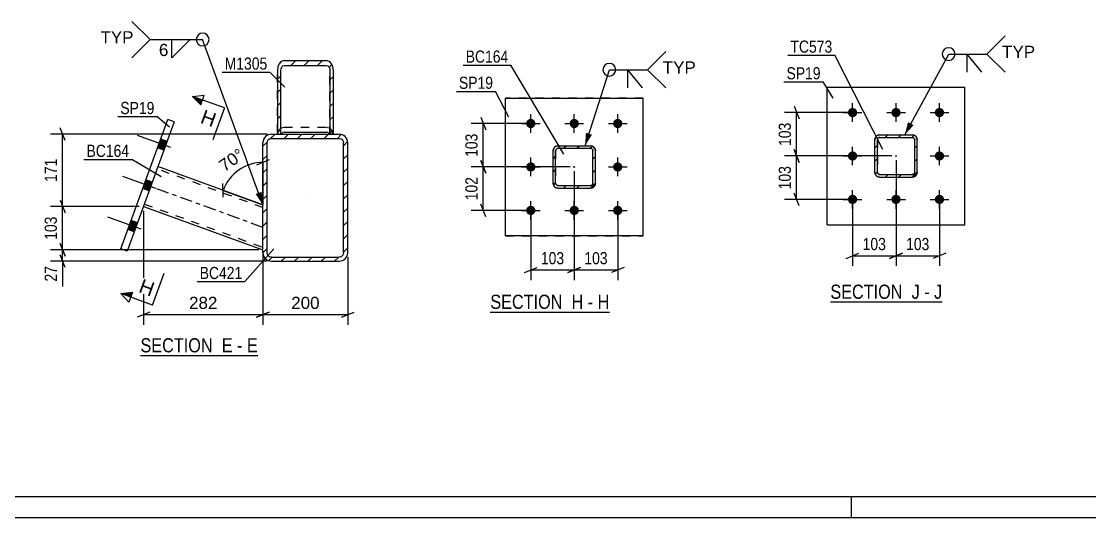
# Model space of a CAD drawing. Header units: millimetres. Extents: x -91 to 750, y -434 to 160.
# Drawn here: x 134.2 to 386.2, y -434.1 to -317 of the extents above; entities that cross this region are included whole.
import ezdxf

# ---------------------------------------------------------------- set-up
doc = ezdxf.new("R2010")
doc.units = ezdxf.units.MM
doc.linetypes.add('DXK_LINE_DOT2', pattern=[3.9198, 1.9599, -1.9599])
doc.linetypes.add('DXK_LINE_DOT3', pattern=[5.9187, 2.979, -0.9799, 0.9799, -0.9799])
doc.styles.add('Arial', font='ARIAL.TTF', dxfattribs={"height": 0.2})
doc.styles.add('Arial Narrow', font='ARIALN.TTF', dxfattribs={"height": 0.2})

# ---------------------------------------------------------------- blocks, each defined once
blk = doc.blocks.new('Unknown-761555327-1163')
at = {"color": 5, "linetype": 'Continuous'}
for p, q in [((-85.96, -429.12), (745.04, -429.12)), ((330.04, -434.12), (330.04, -429.12)), ((-90.96, -434.12), (750.04, -434.12))]:
    blk.add_line(p, q, dxfattribs=at)
blk = doc.blocks.new('Unknown-761555327-12 - 5240')
at = {"color": 6, "linetype": 'Continuous'}
blk.add_line((325.04, -383.22), (351.41, -383.22), dxfattribs=at)
at = {"color": 0, "linetype": 'Continuous'}
blk.add_wipeout([(343.15, -382.47), (343.15, -378.97), (325.04, -378.97), (325.04, -382.47)], dxfattribs=at)
at = {"color": 7, "linetype": 'Continuous', "style": 'Arial Narrow'}
blk.add_text('SECTION ', height=3.34, dxfattribs=at).set_placement((325.04, -382.47))
at = {"color": 0, "linetype": 'Continuous'}
blk.add_wipeout([(346.12, -382.47), (346.12, -378.97), (344.2, -378.97), (344.2, -382.47)], dxfattribs=at)
at = {"color": 7, "linetype": 'Continuous', "style": 'Arial Narrow'}
blk.add_text('J', height=3.34, dxfattribs=at).set_placement((344.2, -382.47))
at = {"color": 0, "linetype": 'Continuous'}
blk.add_wipeout([(348.45, -382.47), (348.45, -378.97), (347.17, -378.97), (347.17, -382.47)], dxfattribs=at)
blk.add_wipeout([(351.41, -382.47), (351.41, -378.97), (349.5, -378.97), (349.5, -382.47)], dxfattribs=at)
at = {"color": 7, "linetype": 'Continuous', "style": 'Arial Narrow'}
for s, p in [('J', (349.5, -382.47)), ('-', (347.17, -382.47))]:
    blk.add_text(s, height=3.34, dxfattribs=at).set_placement(p)
blk = doc.blocks.new('Unknown-761555327-13 - 3209')
at = {"color": 6, "linetype": 'Continuous'}
blk.add_line((162.34, -395.86), (189.99, -395.86), dxfattribs=at)
at = {"color": 0, "linetype": 'Continuous'}
blk.add_wipeout([(180.45, -395.11), (180.45, -391.61), (162.34, -391.61), (162.34, -395.11)], dxfattribs=at)
at = {"color": 7, "linetype": 'Continuous', "style": 'Arial Narrow'}
blk.add_text('SECTION ', height=3.34, dxfattribs=at).set_placement((162.34, -395.11))
at = {"color": 0, "linetype": 'Continuous'}
blk.add_wipeout([(184.06, -395.11), (184.06, -391.61), (181.5, -391.61), (181.5, -395.11)], dxfattribs=at)
blk.add_wipeout([(186.38, -395.11), (186.38, -391.61), (185.11, -391.61), (185.11, -395.11)], dxfattribs=at)
at = {"color": 7, "linetype": 'Continuous', "style": 'Arial Narrow'}
blk.add_text('E', height=3.34, dxfattribs=at).set_placement((181.5, -395.11))
at = {"color": 0, "linetype": 'Continuous'}
blk.add_wipeout([(189.99, -395.11), (189.99, -391.61), (187.43, -391.61), (187.43, -395.11)], dxfattribs=at)
at = {"color": 7, "linetype": 'Continuous', "style": 'Arial Narrow'}
for s, p in [('E', (187.43, -395.11)), ('-', (185.11, -395.11))]:
    blk.add_text(s, height=3.34, dxfattribs=at).set_placement(p)
blk = doc.blocks.new('Unknown-761555327-15 - 3053')
at = {"color": 6, "linetype": 'Continuous'}
blk.add_line((244.84, -385.6), (272.92, -385.6), dxfattribs=at)
at = {"color": 0, "linetype": 'Continuous'}
blk.add_wipeout([(262.95, -384.85), (262.95, -381.35), (244.84, -381.35), (244.84, -384.85)], dxfattribs=at)
at = {"color": 7, "linetype": 'Continuous', "style": 'Arial Narrow'}
blk.add_text('SECTION ', height=3.34, dxfattribs=at).set_placement((244.84, -384.85))
at = {"color": 0, "linetype": 'Continuous'}
blk.add_wipeout([(266.77, -384.85), (266.77, -381.35), (264, -381.35), (264, -384.85)], dxfattribs=at)
at = {"color": 7, "linetype": 'Continuous', "style": 'Arial Narrow'}
blk.add_text('H', height=3.34, dxfattribs=at).set_placement((264, -384.85))
at = {"color": 0, "linetype": 'Continuous'}
blk.add_wipeout([(269.1, -384.85), (269.1, -381.35), (267.82, -381.35), (267.82, -384.85)], dxfattribs=at)
blk.add_wipeout([(272.92, -384.85), (272.92, -381.35), (270.15, -381.35), (270.15, -384.85)], dxfattribs=at)
at = {"color": 7, "linetype": 'Continuous', "style": 'Arial Narrow'}
for s, p in [('H', (270.15, -384.85)), ('-', (267.82, -384.85))]:
    blk.add_text(s, height=3.34, dxfattribs=at).set_placement(p)
blk = doc.blocks.new('Bolt-761555327-5256 - 5240')
at = {"linetype": 'Continuous'}
for points in [[(330.27, -337.42, -1), (330.27, -339.62, -1)], [(340.52, -337.42, -1), (340.52, -339.62, -1)], [(350.77, -337.42, -1), (350.77, -339.62, -1)], [(330.27, -347.67, -1), (330.27, -349.87, -1)], [(350.77, -347.67, -1), (350.77, -349.87, -1)], [(330.27, -357.92, -1), (330.27, -360.12, -1)], [(340.52, -357.92, -1), (340.52, -360.12, -1)], [(350.77, -357.92, -1), (350.77, -360.12, -1)]]:
    blk.add_hatch(color=1, dxfattribs=at).paths.add_polyline_path(points)
at = {"color": 1, "linetype": 'Continuous'}
for p, q in [((330.27, -340.72), (330.27, -336.32)), ((340.52, -340.72), (340.52, -336.32)), ((350.77, -340.72), (350.77, -336.32)), ((328.07, -338.52), (332.47, -338.52)), ((338.32, -338.52), (342.72, -338.52)), ((348.57, -338.52), (352.97, -338.52)), ((330.27, -350.97), (330.27, -346.57)), ((350.77, -350.97), (350.77, -346.57)), ((328.07, -348.77), (332.47, -348.77)), ((348.57, -348.77), (352.97, -348.77)), ((330.27, -361.22), (330.27, -356.82)), ((340.52, -361.22), (340.52, -356.82)), ((350.77, -361.22), (350.77, -356.82)), ((328.07, -359.02), (332.47, -359.02)), ((338.32, -359.02), (342.72, -359.02)), ((348.57, -359.02), (352.97, -359.02))]:
    blk.add_line(p, q, dxfattribs=at)
blk = doc.blocks.new('Part-761555327-5285 - 5240')
at = {"linetype": 'Continuous'}
h = blk.add_hatch(dxfattribs=at)
h.set_pattern_fill('', scale=0.7, style=0, pattern_type=0)
h.set_pattern_definition([(45, (344.3152, -353.7732), (-1.57154, 1.57154), [])])
h.paths.add_polyline_path([(336.72, -353.77), (344.32, -353.77), (344.77, -353.68), (345.16, -353.42), (345.42, -353.03), (345.52, -352.57), (345.52, -344.97), (345.42, -344.51), (345.16, -344.12), (344.77, -343.86), (344.32, -343.77), (336.72, -343.77), (336.26, -343.86), (335.87, -344.12), (335.61, -344.51), (335.52, -344.97), (335.52, -352.57), (335.61, -353.03), (335.87, -353.42), (336.26, -353.68)])
h.paths.add_polyline_path([(336.16, -352.8), (336.12, -352.57), (336.12, -344.97), (336.16, -344.74), (336.29, -344.55), (336.49, -344.42), (336.72, -344.37), (344.32, -344.37), (344.54, -344.42), (344.74, -344.55), (344.87, -344.74), (344.92, -344.97), (344.92, -352.57), (344.87, -352.8), (344.74, -353), (344.54, -353.13), (344.32, -353.17), (336.72, -353.17), (336.49, -353.13), (336.29, -353)])
blk.add_hatch(color=246, dxfattribs=at).paths.add_polyline_path([(340.52, -348.87, -1), (340.52, -348.67, -1)])
at = {"color": 7, "linetype": 'DXK_LINE_DOT2'}
for p, q in [((335.52, -344.97), (335.61, -344.51)), ((335.52, -352.57), (335.52, -344.97)), ((336.16, -344.74), (336.12, -344.97)), ((336.12, -344.97), (336.12, -352.57)), ((336.29, -344.55), (336.16, -344.74)), ((336.26, -343.86), (336.72, -343.77)), ((336.49, -344.42), (336.29, -344.55)), ((336.72, -344.37), (336.49, -344.42)), ((336.72, -343.77), (344.32, -343.77)), ((336.72, -344.37), (344.32, -344.37)), ((344.32, -343.77), (344.77, -343.86)), ((344.54, -344.42), (344.32, -344.37)), ((344.74, -344.55), (344.54, -344.42)), ((344.87, -344.74), (344.74, -344.55)), ((344.92, -344.97), (344.87, -344.74)), ((344.92, -352.57), (344.92, -344.97)), ((345.42, -344.51), (345.52, -344.97)), ((345.52, -352.57), (345.52, -344.97)), ((335.61, -353.03), (335.52, -352.57)), ((336.12, -352.57), (336.16, -352.8)), ((344.87, -352.8), (344.92, -352.57)), ((345.52, -352.57), (345.42, -353.03)), ((336.16, -352.8), (336.29, -353)), ((336.72, -353.77), (336.26, -353.68)), ((336.29, -353), (336.49, -353.13)), ((336.49, -353.13), (336.72, -353.17)), ((336.72, -353.17), (344.32, -353.17)), ((336.72, -353.77), (344.32, -353.77)), ((344.32, -353.17), (344.54, -353.13)), ((344.77, -353.68), (344.32, -353.77)), ((344.54, -353.13), (344.74, -353)), ((344.74, -353), (344.87, -352.8))]:
    blk.add_line(p, q, dxfattribs=at)
at = {"color": 2, "linetype": 'Continuous'}
for p, q in [((335.61, -344.51), (335.52, -344.97)), ((335.52, -352.57), (335.52, -344.97)), ((336.12, -344.97), (336.16, -344.74)), ((336.12, -352.57), (336.12, -344.97)), ((336.16, -344.74), (336.29, -344.55)), ((336.72, -343.77), (336.26, -343.86)), ((336.29, -344.55), (336.49, -344.42)), ((336.49, -344.42), (336.72, -344.37)), ((336.72, -343.77), (344.32, -343.77)), ((336.72, -344.37), (344.32, -344.37)), ((344.77, -343.86), (344.32, -343.77)), ((344.32, -344.37), (344.54, -344.42)), ((344.54, -344.42), (344.74, -344.55)), ((344.74, -344.55), (344.87, -344.74)), ((344.87, -344.74), (344.92, -344.97)), ((344.92, -352.57), (344.92, -344.97)), ((345.52, -344.97), (345.42, -344.51)), ((345.52, -352.57), (345.52, -344.97)), ((335.52, -352.57), (335.61, -353.03)), ((336.16, -352.8), (336.12, -352.57)), ((344.92, -352.57), (344.87, -352.8)), ((345.42, -353.03), (345.52, -352.57)), ((336.29, -353), (336.16, -352.8)), ((336.26, -353.68), (336.72, -353.77)), ((336.49, -353.13), (336.29, -353)), ((336.72, -353.17), (336.49, -353.13)), ((336.72, -353.17), (344.32, -353.17)), ((336.72, -353.77), (344.32, -353.77)), ((344.54, -353.13), (344.32, -353.17)), ((344.32, -353.77), (344.77, -353.68)), ((344.74, -353), (344.54, -353.13)), ((344.87, -352.8), (344.74, -353))]:
    blk.add_line(p, q, dxfattribs=at)
at = {"color": 7, "linetype": 'DXK_LINE_DOT3'}
blk.add_line((340.52, -348.77), (340.52, -348.77), dxfattribs=at)
at = {"color": 246, "linetype": 'DXK_LINE_DOT2'}
blk.add_line((340.52, -348.77), (340.52, -348.77), dxfattribs=at)
at = {"color": 246, "linetype": 'Continuous'}
blk.add_circle((340.52, -348.77), 0.1, dxfattribs=at)
at = {"color": 7, "linetype": 'DXK_LINE_DOT2'}
for centre, start, end in [((336.72, -344.97), 112.5, 157.5), ((344.32, -344.97), 22.5, 67.5), ((336.72, -352.57), 202.5, 247.5), ((344.32, -352.57), 292.5, 337.5)]:
    blk.add_arc(centre, 1.2, start, end, dxfattribs=at)
at = {"color": 2, "linetype": 'Continuous'}
for centre, start, end in [((336.72, -344.97), 112.5, 157.5), ((344.32, -344.97), 22.5, 67.5), ((336.72, -352.57), 202.5, 247.5), ((344.32, -352.57), 292.5, 337.5)]:
    blk.add_arc(centre, 1.2, start, end, dxfattribs=at)
blk = doc.blocks.new('Part-761555327-5308 - 5240')
at = {"color": 2, "linetype": 'Continuous'}
for p, q in [((324.27, -365.02), (324.27, -332.52)), ((324.27, -332.52), (356.77, -332.52)), ((356.77, -365.02), (356.77, -332.52)), ((324.27, -365.02), (356.77, -365.02))]:
    blk.add_line(p, q, dxfattribs=at)
blk = doc.blocks.new('Part-761555327-3303 - 3209')
at = {"linetype": 'Continuous'}
h = blk.add_hatch(dxfattribs=at)
h.set_pattern_fill('', scale=0.7, style=0, pattern_type=0)
h.set_pattern_definition([(45, (194.6208, -343.1936), (-1.57154, 1.57154), [])])
h.paths.add_polyline_path([(194.62, -328.6), (194.62, -343.19), (194.68, -343.62), (195.48, -343.62), (195.42, -343.19), (195.42, -328.6), (195.48, -328.15), (195.66, -327.77), (195.91, -327.52), (196.22, -327.43), (206.22, -327.43), (206.53, -327.52), (206.79, -327.77), (206.96, -328.15), (207.02, -328.6), (207.02, -343.19), (206.96, -343.62), (207.76, -343.62), (207.82, -343.19), (207.82, -328.6), (207.7, -327.7), (207.35, -326.95), (206.83, -326.44), (206.22, -326.26), (196.22, -326.26), (195.61, -326.44), (195.09, -326.95), (194.74, -327.7)])
at = {"color": 2, "linetype": 'Continuous'}
for p, q in [((196.22, -326.26), (195.61, -326.44)), ((195.91, -327.52), (196.22, -327.43)), ((196.22, -326.26), (206.22, -326.26)), ((196.22, -327.43), (206.22, -327.43)), ((206.83, -326.44), (206.22, -326.26)), ((206.22, -327.43), (206.53, -327.52)), ((194.74, -327.7), (194.62, -328.6)), ((194.62, -328.6), (194.62, -328.6)), ((194.62, -328.6), (194.62, -343.19)), ((195.42, -328.6), (195.48, -328.15)), ((195.42, -328.6), (195.42, -328.6)), ((195.42, -343.19), (195.42, -328.6)), ((206.96, -328.15), (207.02, -328.6)), ((207.02, -328.6), (207.02, -328.6)), ((207.02, -328.6), (207.02, -343.19)), ((207.82, -328.6), (207.7, -327.7)), ((207.82, -328.6), (207.82, -328.6)), ((207.82, -343.19), (207.82, -328.6)), ((194.62, -343.19), (194.62, -343.62)), ((194.62, -343.19), (194.68, -343.62)), ((194.68, -343.62), (195.48, -343.62)), ((195.48, -343.62), (195.42, -343.19)), ((195.48, -343.62), (195.48, -343.62)), ((195.66, -343.48), (195.59, -343.62)), ((195.91, -343.23), (195.66, -343.48)), ((196.22, -343.14), (195.91, -343.23)), ((196.22, -343.14), (206.22, -343.14)), ((206.53, -343.23), (206.22, -343.14)), ((206.79, -343.48), (206.53, -343.23)), ((206.85, -343.62), (206.79, -343.48)), ((207.02, -343.19), (206.96, -343.62)), ((206.96, -343.62), (206.96, -343.62)), ((206.96, -343.62), (207.76, -343.62)), ((207.76, -343.62), (207.82, -343.19)), ((207.82, -343.62), (207.82, -343.19))]:
    blk.add_line(p, q, dxfattribs=at)
at = {"color": 7, "linetype": 'DXK_LINE_DOT2'}
for p, q in [((194.62, -343.19), (194.62, -328.6)), ((195.42, -343.62), (195.42, -328.6)), ((207.02, -343.62), (207.02, -328.6)), ((207.82, -343.19), (207.82, -328.6)), ((195.61, -342.15), (196.22, -341.97)), ((196.22, -341.97), (206.22, -341.97)), ((206.22, -341.97), (206.83, -342.15)), ((194.62, -343.62), (194.68, -343.62)), ((194.62, -343.62), (194.71, -343.62)), ((194.71, -343.62), (194.74, -343.41)), ((194.71, -343.62), (195.59, -343.62)), ((207.82, -343.62), (206.85, -343.62)), ((206.96, -343.62), (207.02, -343.62)), ((207.7, -343.41), (207.73, -343.62))]:
    blk.add_line(p, q, dxfattribs=at)
at = {"color": 2, "linetype": 'Continuous'}
for centre, radius, start, end in [((196.81, -328.19), 2.13, 124.4664, 166.7051), ((196.52, -328.39), 1.06, 124.4664, 166.7051), ((205.93, -328.39), 1.06, 13.2949, 55.5336), ((205.63, -328.19), 2.13, 13.2949, 55.5336)]:
    blk.add_arc(centre, radius, start, end, dxfattribs=at)
at = {"color": 7, "linetype": 'DXK_LINE_DOT2'}
for centre, start, end in [((196.81, -343.9), 124.4664, 166.7051), ((205.63, -343.9), 13.2949, 55.5336)]:
    blk.add_arc(centre, 2.13, start, end, dxfattribs=at)
blk = doc.blocks.new('Bolt-761555327-3215 - 3209')
at = {"linetype": 'Continuous'}
for points in [[(167.87, -347.38), (168.62, -345.32), (167.12, -344.77), (166.37, -346.84)], [(167.87, -347.38), (168.62, -345.32), (167.12, -344.77), (166.37, -346.84)], [(167.87, -347.38), (168.62, -345.32), (167.12, -344.77), (166.37, -346.84)], [(164.36, -357.01), (165.12, -354.95), (163.61, -354.4), (162.86, -356.47)], [(164.36, -357.01), (165.12, -354.95), (163.61, -354.4), (162.86, -356.47)], [(160.86, -366.65), (161.61, -364.58), (160.11, -364.03), (159.36, -366.1)], [(160.86, -366.65), (161.61, -364.58), (160.11, -364.03), (159.36, -366.1)], [(160.86, -366.65), (161.61, -364.58), (160.11, -364.03), (159.36, -366.1)]]:
    blk.add_hatch(color=1, dxfattribs=at).paths.add_polyline_path(points)
at = {"color": 1, "linetype": 'Continuous'}
for p, q in [((169.47, -346.79), (161.67, -343.95)), ((169.47, -346.79), (161.67, -343.95)), ((169.47, -346.79), (161.67, -343.95)), ((168.62, -345.32), (167.12, -344.77)), ((168.62, -345.32), (167.12, -344.77)), ((168.62, -345.32), (167.12, -344.77)), ((167.87, -347.38), (166.37, -346.84)), ((167.87, -347.38), (166.37, -346.84)), ((167.87, -347.38), (166.37, -346.84)), ((165.96, -356.43), (158.16, -353.59)), ((165.96, -356.43), (158.16, -353.59)), ((165.12, -354.95), (163.61, -354.4)), ((165.12, -354.95), (163.61, -354.4)), ((164.36, -357.01), (162.86, -356.47)), ((164.36, -357.01), (162.86, -356.47)), ((162.46, -366.06), (154.66, -363.22)), ((162.46, -366.06), (154.66, -363.22)), ((162.46, -366.06), (154.66, -363.22)), ((161.61, -364.58), (160.11, -364.03)), ((161.61, -364.58), (160.11, -364.03)), ((161.61, -364.58), (160.11, -364.03)), ((160.86, -366.65), (159.36, -366.1)), ((160.86, -366.65), (159.36, -366.1)), ((160.86, -366.65), (159.36, -366.1))]:
    blk.add_line(p, q, dxfattribs=at)
blk = doc.blocks.new('Part-761555327-3266 - 3209')
at = {"color": 2, "linetype": 'Continuous'}
for p, q in [((157.68, -370.7), (168.79, -340.16)), ((170.3, -340.71), (159.18, -371.25)), ((170.3, -340.71), (168.79, -340.16)), ((159.18, -371.25), (157.68, -370.7))]:
    blk.add_line(p, q, dxfattribs=at)
blk = doc.blocks.new('Part-761555327-3242 - 3209')
at = {"linetype": 'Continuous'}
h = blk.add_hatch(dxfattribs=at)
h.set_pattern_fill('', scale=0.7, style=0, pattern_type=0)
h.set_pattern_definition([(45, (191.2208, -371.6198), (-1.57154, 1.57154), [])])
h.paths.add_polyline_path([(191.22, -345.62), (191.22, -371.62), (191.37, -372.39), (191.81, -373.03), (192.46, -373.47), (193.22, -373.62), (209.22, -373.62), (209.99, -373.47), (210.64, -373.03), (211.07, -372.39), (211.22, -371.62), (211.22, -345.62), (211.07, -344.85), (210.64, -344.21), (209.99, -343.77), (209.22, -343.62), (193.22, -343.62), (192.46, -343.77), (191.81, -344.21), (191.37, -344.85)])
h.paths.add_polyline_path([(192.51, -344.91), (192.84, -344.7), (193.22, -344.62), (209.22, -344.62), (209.6, -344.7), (209.93, -344.91), (210.14, -345.24), (210.22, -345.62), (210.22, -371.62), (210.14, -372), (209.93, -372.33), (209.6, -372.54), (209.22, -372.62), (193.22, -372.62), (192.84, -372.54), (192.51, -372.33), (192.3, -372), (192.22, -371.62), (192.22, -345.62), (192.3, -345.24)])
at = {"color": 2, "linetype": 'Continuous'}
for p, q in [((191.37, -344.85), (191.22, -345.62)), ((193.22, -343.62), (192.46, -343.77)), ((192.84, -344.7), (193.22, -344.62)), ((193.22, -343.62), (209.22, -343.62)), ((193.22, -344.62), (209.22, -344.62)), ((209.99, -343.77), (209.22, -343.62)), ((209.22, -344.62), (209.6, -344.7)), ((211.22, -345.62), (211.07, -344.85)), ((191.22, -371.62), (191.22, -345.62)), ((192.22, -345.62), (192.3, -345.24)), ((192.22, -371.62), (192.22, -345.62)), ((210.14, -345.24), (210.22, -345.62)), ((210.22, -371.62), (210.22, -345.62)), ((211.22, -371.62), (211.22, -345.62)), ((191.22, -371.62), (191.37, -372.39)), ((192.3, -372), (192.22, -371.62)), ((193.22, -372.62), (192.84, -372.54)), ((193.22, -372.62), (209.22, -372.62)), ((209.6, -372.54), (209.22, -372.62)), ((210.22, -371.62), (210.14, -372)), ((211.07, -372.39), (211.22, -371.62)), ((192.46, -373.47), (193.22, -373.62)), ((193.22, -373.62), (209.22, -373.62)), ((209.22, -373.62), (209.99, -373.47))]:
    blk.add_line(p, q, dxfattribs=at)
at = {"color": 7, "linetype": 'DXK_LINE_DOT3'}
blk.add_line((201.22, -358.62), (201.22, -358.62), dxfattribs=at)
at = {"color": 2, "linetype": 'Continuous'}
for centre, radius, start, end in [((193.22, -345.62), 2, 112.5, 157.5), ((193.22, -345.62), 1, 112.5, 157.5), ((209.22, -345.62), 1, 22.5, 67.5), ((209.22, -345.62), 2, 22.5, 67.5), ((193.22, -371.62), 2, 202.5, 247.5), ((193.22, -371.62), 1, 202.5, 247.5), ((209.22, -371.62), 1, 292.5, 337.5), ((209.22, -371.62), 2, 292.5, 337.5)]:
    blk.add_arc(centre, radius, start, end, dxfattribs=at)
blk = doc.blocks.new('Part-761555327-3321 - 3209')
at = {"color": 7, "linetype": 'DXK_LINE_DOT2'}
for p, q in [((166.45, -351.28), (163.03, -360.68)), ((191.22, -360.94), (166.25, -351.85)), ((163.24, -360.12), (191.22, -370.3)), ((191.22, -370.94), (191.22, -360.3))]:
    blk.add_line(p, q, dxfattribs=at)
at = {"color": 2, "linetype": 'Continuous'}
for p, q in [((191.22, -360.3), (166.45, -351.28)), ((163.03, -360.68), (191.22, -370.94))]:
    blk.add_line(p, q, dxfattribs=at)
at = {"color": 7, "linetype": 'DXK_LINE_DOT3'}
blk.add_line((191.22, -365.62), (164.74, -355.98), dxfattribs=at)
blk = doc.blocks.new('Bolt-761555327-3076 - 3053')
at = {"linetype": 'Continuous'}
for points in [[(254.39, -340.01, -1), (254.39, -342.21, -1)], [(264.64, -340.01, -1), (264.64, -342.21, -1)], [(274.89, -340.01, -1), (274.89, -342.21, -1)], [(254.39, -350.26, -1), (254.39, -352.46, -1)], [(274.89, -350.26, -1), (274.89, -352.46, -1)], [(254.39, -360.51, -1), (254.39, -362.71, -1)], [(264.64, -360.51, -1), (264.64, -362.71, -1)], [(274.89, -360.51, -1), (274.89, -362.71, -1)]]:
    blk.add_hatch(color=1, dxfattribs=at).paths.add_polyline_path(points)
at = {"color": 1, "linetype": 'Continuous'}
for p, q in [((254.39, -343.31), (254.39, -338.91)), ((264.64, -343.31), (264.64, -338.91)), ((274.89, -343.31), (274.89, -338.91)), ((252.19, -341.11), (256.59, -341.11)), ((262.44, -341.11), (266.84, -341.11)), ((272.69, -341.11), (277.09, -341.11)), ((254.39, -353.56), (254.39, -349.16)), ((274.89, -353.56), (274.89, -349.16)), ((252.19, -351.36), (256.59, -351.36)), ((272.69, -351.36), (277.09, -351.36)), ((254.39, -363.81), (254.39, -359.41)), ((264.64, -363.81), (264.64, -359.41)), ((274.89, -363.81), (274.89, -359.41)), ((252.19, -361.61), (256.59, -361.61)), ((262.44, -361.61), (266.84, -361.61)), ((272.69, -361.61), (277.09, -361.61))]:
    blk.add_line(p, q, dxfattribs=at)
blk = doc.blocks.new('Part-761555327-3096 - 3053')
at = {"linetype": 'Continuous'}
h = blk.add_hatch(dxfattribs=at)
h.set_pattern_fill('', scale=0.7, style=0, pattern_type=0)
h.set_pattern_definition([(45, (268.4363, -356.3646), (-1.57154, 1.57154), [])])
h.paths.add_polyline_path([(260.84, -356.36), (268.44, -356.36), (268.9, -356.27), (269.28, -356.01), (269.54, -355.62), (269.64, -355.16), (269.64, -347.56), (269.54, -347.11), (269.28, -346.72), (268.9, -346.46), (268.44, -346.36), (260.84, -346.36), (260.38, -346.46), (259.99, -346.72), (259.73, -347.11), (259.64, -347.56), (259.64, -355.16), (259.73, -355.62), (259.99, -356.01), (260.38, -356.27)])
h.paths.add_polyline_path([(260.28, -355.39), (260.24, -355.16), (260.24, -347.56), (260.28, -347.34), (260.41, -347.14), (260.61, -347.01), (260.84, -346.96), (268.44, -346.96), (268.67, -347.01), (268.86, -347.14), (268.99, -347.34), (269.04, -347.56), (269.04, -355.16), (268.99, -355.39), (268.86, -355.59), (268.67, -355.72), (268.44, -355.76), (260.84, -355.76), (260.61, -355.72), (260.41, -355.59)])
blk.add_hatch(color=30, dxfattribs=at).paths.add_polyline_path([(264.64, -351.46, -1), (264.64, -351.26, -1)])
at = {"color": 7, "linetype": 'DXK_LINE_DOT2'}
for p, q in [((259.64, -347.56), (259.73, -347.11)), ((259.64, -355.16), (259.64, -347.56)), ((260.28, -347.34), (260.24, -347.56)), ((260.24, -347.56), (260.24, -355.16)), ((260.41, -347.14), (260.28, -347.34)), ((260.38, -346.46), (260.84, -346.36)), ((260.61, -347.01), (260.41, -347.14)), ((260.84, -346.96), (260.61, -347.01)), ((260.84, -346.36), (268.44, -346.36)), ((260.84, -346.96), (268.44, -346.96)), ((268.44, -346.36), (268.9, -346.46)), ((268.67, -347.01), (268.44, -346.96)), ((268.86, -347.14), (268.67, -347.01)), ((268.99, -347.34), (268.86, -347.14)), ((269.04, -347.56), (268.99, -347.34)), ((269.04, -355.16), (269.04, -347.56)), ((269.54, -347.11), (269.64, -347.56)), ((269.64, -355.16), (269.64, -347.56)), ((259.73, -355.62), (259.64, -355.16)), ((260.24, -355.16), (260.28, -355.39)), ((268.99, -355.39), (269.04, -355.16)), ((269.64, -355.16), (269.54, -355.62)), ((260.28, -355.39), (260.41, -355.59)), ((260.84, -356.36), (260.38, -356.27)), ((260.41, -355.59), (260.61, -355.72)), ((260.61, -355.72), (260.84, -355.76)), ((260.84, -355.76), (268.44, -355.76)), ((260.84, -356.36), (268.44, -356.36)), ((268.44, -355.76), (268.67, -355.72)), ((268.9, -356.27), (268.44, -356.36)), ((268.67, -355.72), (268.86, -355.59)), ((268.86, -355.59), (268.99, -355.39))]:
    blk.add_line(p, q, dxfattribs=at)
at = {"color": 2, "linetype": 'Continuous'}
for p, q in [((259.73, -347.11), (259.64, -347.56)), ((259.64, -355.16), (259.64, -347.56)), ((260.24, -347.56), (260.28, -347.34)), ((260.24, -355.16), (260.24, -347.56)), ((260.28, -347.34), (260.41, -347.14)), ((260.84, -346.36), (260.38, -346.46)), ((260.41, -347.14), (260.61, -347.01)), ((260.61, -347.01), (260.84, -346.96)), ((260.84, -346.36), (268.44, -346.36)), ((260.84, -346.96), (268.44, -346.96)), ((268.9, -346.46), (268.44, -346.36)), ((268.44, -346.96), (268.67, -347.01)), ((268.67, -347.01), (268.86, -347.14)), ((268.86, -347.14), (268.99, -347.34)), ((268.99, -347.34), (269.04, -347.56)), ((269.04, -355.16), (269.04, -347.56)), ((269.64, -347.56), (269.54, -347.11)), ((269.64, -355.16), (269.64, -347.56)), ((259.64, -355.16), (259.73, -355.62)), ((260.28, -355.39), (260.24, -355.16)), ((269.04, -355.16), (268.99, -355.39)), ((269.54, -355.62), (269.64, -355.16)), ((260.41, -355.59), (260.28, -355.39)), ((260.38, -356.27), (260.84, -356.36)), ((260.61, -355.72), (260.41, -355.59)), ((260.84, -355.76), (260.61, -355.72)), ((260.84, -355.76), (268.44, -355.76)), ((260.84, -356.36), (268.44, -356.36)), ((268.67, -355.72), (268.44, -355.76)), ((268.44, -356.36), (268.9, -356.27)), ((268.86, -355.59), (268.67, -355.72)), ((268.99, -355.39), (268.86, -355.59))]:
    blk.add_line(p, q, dxfattribs=at)
at = {"color": 7, "linetype": 'DXK_LINE_DOT3'}
blk.add_line((264.64, -351.36), (264.64, -351.36), dxfattribs=at)
at = {"color": 30, "linetype": 'DXK_LINE_DOT3'}
blk.add_line((264.64, -351.36), (264.64, -351.36), dxfattribs=at)
at = {"color": 30, "linetype": 'Continuous'}
blk.add_circle((264.64, -351.36), 0.1, dxfattribs=at)
at = {"color": 7, "linetype": 'DXK_LINE_DOT2'}
for centre, start, end in [((260.84, -347.56), 112.5, 157.5), ((268.44, -347.56), 22.5, 67.5), ((260.84, -355.16), 202.5, 247.5), ((268.44, -355.16), 292.5, 337.5)]:
    blk.add_arc(centre, 1.2, start, end, dxfattribs=at)
at = {"color": 2, "linetype": 'Continuous'}
for centre, start, end in [((260.84, -347.56), 112.5, 157.5), ((268.44, -347.56), 22.5, 67.5), ((260.84, -355.16), 202.5, 247.5), ((268.44, -355.16), 292.5, 337.5)]:
    blk.add_arc(centre, 1.2, start, end, dxfattribs=at)
blk = doc.blocks.new('Part-761555327-3122 - 3053')
at = {"color": 2, "linetype": 'Continuous'}
for p, q in [((248.39, -367.61), (248.39, -335.11)), ((248.39, -335.11), (280.89, -335.11)), ((280.89, -367.61), (280.89, -335.11)), ((280.89, -367.61), (248.39, -367.61))]:
    blk.add_line(p, q, dxfattribs=at)
at = {"color": 7, "linetype": 'DXK_LINE_DOT2'}
for p, q in [((280.89, -335.11), (248.39, -335.11)), ((248.39, -367.61), (280.89, -367.61))]:
    blk.add_line(p, q, dxfattribs=at)
blk = doc.blocks.new('StraightDimension-761555327-5345 - 5240')
at = {"color": 7, "linetype": 'Continuous'}
for p, q in [((340.52, -349.77), (340.52, -374.73)), ((330.27, -360.02), (330.27, -374.73)), ((328.77, -372.93), (331.77, -371.73)), ((330.27, -372.33), (340.52, -372.33)), ((342.02, -371.73), (339.02, -372.93))]:
    blk.add_line(p, q, dxfattribs=at)
at = {"color": 0}
blk.add_wipeout([(338.73, -371.58), (338.73, -367.38), (332.05, -367.38), (332.05, -371.58)], dxfattribs=at)
at = {"color": 3, "style": 'Arial Narrow'}
blk.add_text('103', height=2.863, dxfattribs=at).set_placement((332.65, -370.98))
blk = doc.blocks.new('StraightDimension-761555327-5366 - 5240')
at = {"color": 7, "linetype": 'Continuous'}
for p, q in [((316.47, -347.27), (317.67, -350.27)), ((339.52, -348.77), (314.22, -348.77)), ((317.07, -359.02), (317.07, -348.77)), ((317.67, -360.52), (316.47, -357.52)), ((329.27, -359.02), (314.22, -359.02))]:
    blk.add_line(p, q, dxfattribs=at)
at = {"color": 0}
blk.add_wipeout([(316.32, -350.56), (312.12, -350.56), (312.12, -357.24), (316.32, -357.24)], dxfattribs=at)
at = {"color": 3, "style": 'Arial Narrow'}
blk.add_text('103', height=2.863, rotation=90.0002, dxfattribs=at).set_placement((315.72, -356.64))
blk = doc.blocks.new('StraightDimension-761555327-5355 - 5240')
at = {"color": 7, "linetype": 'Continuous'}
for p, q in [((340.52, -349.77), (340.52, -374.73)), ((350.77, -360.02), (350.77, -374.73)), ((339.02, -372.93), (342.02, -371.73)), ((340.52, -372.33), (350.77, -372.33)), ((352.27, -371.73), (349.27, -372.93))]:
    blk.add_line(p, q, dxfattribs=at)
at = {"color": 0}
blk.add_wipeout([(348.98, -371.58), (348.98, -367.38), (342.3, -367.38), (342.3, -371.58)], dxfattribs=at)
at = {"color": 3, "style": 'Arial Narrow'}
blk.add_text('103', height=2.863, dxfattribs=at).set_placement((342.9, -370.98))
blk = doc.blocks.new('StraightDimension-761555327-5376 - 5240')
at = {"color": 7, "linetype": 'Continuous'}
for p, q in [((316.47, -337.02), (317.67, -340.02)), ((329.27, -338.52), (314.22, -338.52)), ((317.07, -348.77), (317.07, -338.52)), ((317.67, -350.27), (316.47, -347.27)), ((339.52, -348.77), (314.22, -348.77))]:
    blk.add_line(p, q, dxfattribs=at)
at = {"color": 0}
blk.add_wipeout([(316.32, -340.31), (312.12, -340.31), (312.12, -346.99), (316.32, -346.99)], dxfattribs=at)
at = {"color": 3, "style": 'Arial Narrow'}
blk.add_text('103', height=2.863, rotation=90.0002, dxfattribs=at).set_placement((315.72, -346.39))
blk = doc.blocks.new('StraightDimension-761555327-3404 - 3209')
at = {"color": 7, "linetype": 'Continuous'}
for p, q in [((163.03, -361.68), (163.03, -388.61)), ((191.22, -371.94), (191.22, -388.61)), ((164.53, -385.61), (161.53, -386.81)), ((163.03, -386.21), (191.22, -386.21)), ((189.72, -386.81), (192.72, -385.61))]:
    blk.add_line(p, q, dxfattribs=at)
at = {"color": 0}
blk.add_wipeout([(181.06, -385.46), (181.06, -381.26), (173.19, -381.26), (173.19, -385.46)], dxfattribs=at)
at = {"color": 3, "style": 'Arial'}
blk.add_text('282', height=2.865, dxfattribs=at).set_placement((173.79, -384.86))
blk = doc.blocks.new('StraightDimension-761555327-3373 - 3209')
at = {"color": 7, "linetype": 'Continuous'}
for p, q in [((144.56, -345.12), (143.36, -342.12)), ((192.22, -343.62), (141.11, -343.62)), ((143.96, -360.68), (143.96, -343.62)), ((143.36, -359.18), (144.56, -362.18)), ((162.03, -360.68), (141.11, -360.68))]:
    blk.add_line(p, q, dxfattribs=at)
at = {"color": 0}
blk.add_wipeout([(143.21, -348.81), (139.01, -348.81), (139.01, -355.49), (143.21, -355.49)], dxfattribs=at)
at = {"color": 3, "style": 'Arial Narrow'}
blk.add_text('171', height=2.863, rotation=90.0002, dxfattribs=at).set_placement((142.61, -354.89))
blk = doc.blocks.new('StraightDimension-761555327-3335 - 3209')
at = {"color": 7, "linetype": 'Continuous'}
for p, q in [((143.36, -369.44), (144.56, -372.44)), ((190.22, -370.94), (141.11, -370.94)), ((144.56, -375.12), (143.36, -372.12)), ((143.96, -373.62), (143.96, -370.94)), ((192.22, -373.62), (141.11, -373.62))]:
    blk.add_line(p, q, dxfattribs=at)
at = {"color": 0}
blk.add_wipeout([(143.21, -374.14), (139.01, -374.14), (139.01, -379), (143.21, -379)], dxfattribs=at)
at = {"color": 7, "linetype": 'Continuous'}
blk.add_line((143.96, -373.62), (143.96, -379.53), dxfattribs=at)
blk.add_line((143.96, -373.62), (143.96, -379.53), dxfattribs=at)
at = {"color": 3, "style": 'Arial Narrow'}
blk.add_text('27', height=2.863, rotation=90.0002, dxfattribs=at).set_placement((142.61, -378.4))
blk = doc.blocks.new('StraightDimension-761555327-3357 - 3209')
at = {"color": 7, "linetype": 'Continuous'}
for p, q in [((143.36, -359.18), (144.56, -362.18)), ((162.03, -360.68), (141.11, -360.68)), ((143.96, -370.94), (143.96, -360.68)), ((144.56, -372.44), (143.36, -369.44)), ((190.22, -370.94), (141.11, -370.94))]:
    blk.add_line(p, q, dxfattribs=at)
at = {"color": 0}
blk.add_wipeout([(143.21, -362.47), (139.01, -362.47), (139.01, -369.15), (143.21, -369.15)], dxfattribs=at)
at = {"color": 3, "style": 'Arial Narrow'}
blk.add_text('103', height=2.863, rotation=90.0002, dxfattribs=at).set_placement((142.61, -368.55))
blk = doc.blocks.new('AngleDimension-761555327-3396 - 3209')
at = {"color": 7, "linetype": 'Continuous'}
for p, q in [((192.72, -349.7), (189.72, -350.9)), ((191.22, -350.3), (191.22, -360.3)), ((181.87, -358.49), (181.77, -355.26)), ((190.28, -359.96), (181.82, -356.88)), ((181.82, -356.88), (191.22, -360.3))]:
    blk.add_line(p, q, dxfattribs=at)
blk.add_arc((191.22, -360.3), 10, 90, 160, dxfattribs=at)
at = {"color": 0}
blk.add_wipeout([(187.94, -349.29), (185.53, -345.85), (179.59, -350.01), (182, -353.45)], dxfattribs=at)
at = {"color": 3, "style": 'Arial'}
blk.add_text('70°', height=2.865, rotation=35.002, dxfattribs=at).set_placement((182.15, -352.61))
blk = doc.blocks.new('StraightDimension-761555327-3414 - 3209')
at = {"color": 7, "linetype": 'Continuous'}
for p, q in [((191.22, -371.94), (191.22, -388.61)), ((211.22, -372.62), (211.22, -388.61)), ((192.72, -385.61), (189.72, -386.81)), ((191.22, -386.21), (211.22, -386.21)), ((209.72, -386.81), (212.72, -385.61))]:
    blk.add_line(p, q, dxfattribs=at)
at = {"color": 0}
blk.add_wipeout([(205.16, -385.46), (205.16, -381.26), (197.29, -381.26), (197.29, -385.46)], dxfattribs=at)
at = {"color": 3, "style": 'Arial'}
blk.add_text('200', height=2.865, dxfattribs=at).set_placement((197.89, -384.86))
blk = doc.blocks.new('StraightDimension-761555327-3157 - 3053')
at = {"color": 7, "linetype": 'Continuous'}
for p, q in [((242.57, -349.86), (243.77, -352.86)), ((263.64, -351.36), (240.32, -351.36)), ((243.17, -361.61), (243.17, -351.36)), ((243.77, -363.11), (242.57, -360.11)), ((253.39, -361.61), (240.32, -361.61))]:
    blk.add_line(p, q, dxfattribs=at)
at = {"color": 0}
blk.add_wipeout([(242.42, -353.15), (238.22, -353.15), (238.22, -359.83), (242.42, -359.83)], dxfattribs=at)
at = {"color": 3, "style": 'Arial Narrow'}
blk.add_text('102', height=2.863, rotation=90.0002, dxfattribs=at).set_placement((241.82, -359.23))
blk = doc.blocks.new('StraightDimension-761555327-3166 - 3053')
at = {"color": 7, "linetype": 'Continuous'}
for p, q in [((242.57, -339.61), (243.77, -342.61)), ((253.39, -341.11), (240.32, -341.11)), ((243.17, -351.36), (243.17, -341.11)), ((243.77, -352.86), (242.57, -349.86)), ((263.64, -351.36), (240.32, -351.36))]:
    blk.add_line(p, q, dxfattribs=at)
at = {"color": 0}
blk.add_wipeout([(242.42, -342.9), (238.22, -342.9), (238.22, -349.58), (242.42, -349.58)], dxfattribs=at)
at = {"color": 3, "style": 'Arial Narrow'}
blk.add_text('103', height=2.863, rotation=90.0002, dxfattribs=at).set_placement((241.82, -348.98))
blk = doc.blocks.new('StraightDimension-761555327-3176 - 3053')
at = {"color": 7, "linetype": 'Continuous'}
for p, q in [((264.64, -352.36), (264.64, -378.07)), ((254.39, -362.61), (254.39, -378.07)), ((252.89, -376.27), (255.89, -375.07)), ((266.14, -375.07), (263.14, -376.27)), ((254.39, -375.67), (264.64, -375.67))]:
    blk.add_line(p, q, dxfattribs=at)
at = {"color": 0}
blk.add_wipeout([(262.85, -374.92), (262.85, -370.72), (256.17, -370.72), (256.17, -374.92)], dxfattribs=at)
at = {"color": 3, "style": 'Arial Narrow'}
blk.add_text('103', height=2.863, dxfattribs=at).set_placement((256.77, -374.32))
blk = doc.blocks.new('StraightDimension-761555327-3185 - 3053')
at = {"color": 7, "linetype": 'Continuous'}
for p, q in [((264.64, -352.36), (264.64, -378.07)), ((274.89, -362.61), (274.89, -378.07)), ((263.14, -376.27), (266.14, -375.07)), ((276.39, -375.07), (273.39, -376.27)), ((264.64, -375.67), (274.89, -375.67))]:
    blk.add_line(p, q, dxfattribs=at)
at = {"color": 0}
blk.add_wipeout([(273.1, -374.92), (273.1, -370.72), (266.42, -370.72), (266.42, -374.92)], dxfattribs=at)
at = {"color": 3, "style": 'Arial Narrow'}
blk.add_text('103', height=2.863, dxfattribs=at).set_placement((267.02, -374.32))
blk = doc.blocks.new('Mark-761555327-5304 - 5240')
at = {"color": 0}
blk.add_wipeout([(322.74, -330.68), (322.74, -327.68), (314.7, -327.68), (314.7, -330.68)], dxfattribs=at)
blk.add_wipeout([(322.74, -330.68), (322.74, -327.68), (314.7, -327.68), (314.7, -330.68)], dxfattribs=at)
at = {"color": 30, "linetype": 'Continuous'}
for p in [(314.1, -331.28), (325.68, -335.15)]:
    blk.add_line(p, (323.34, -331.28), dxfattribs=at)
at = {"color": 3, "style": 'Arial Narrow'}
blk.add_text('SP19', height=2.863, dxfattribs=at).set_placement((314.7, -330.68))
blk = doc.blocks.new('WeldMark-761555327-5386 - 5240')
at = {"linetype": 'Continuous'}
blk.add_hatch(color=30, dxfattribs=at).paths.add_polyline_path([(344.67, -341.5), (342.58, -343.77), (343.35, -340.78)])
at = {"color": 30, "linetype": 'Continuous'}
for p, q in [((342.58, -343.77), (352.94, -324.72)), ((352.94, -324.72), (361.94, -324.72))]:
    blk.add_line(p, q, dxfattribs=at)
at = {"color": 3, "linetype": 'Continuous'}
for q in [(360.66, -329.01), (357.23, -329.01)]:
    blk.add_line((357.23, -324.72), q, dxfattribs=at)
for start, end in [(90, 270), (270, 90)]:
    blk.add_arc((352.94, -324.72), 1.5, start, end, dxfattribs=at)
at = {"color": 0, "linetype": 'Continuous'}
blk.add_wipeout([(373.32, -325.62), (373.32, -322.62), (365.54, -322.62), (365.54, -325.62)], dxfattribs=at)
blk.add_wipeout([(373.32, -325.62), (373.32, -322.62), (365.54, -322.62), (365.54, -325.62)], dxfattribs=at)
at = {"color": 3, "linetype": 'Continuous'}
for q in [(366.23, -320.44), (366.23, -329.01)]:
    blk.add_line((361.94, -324.72), q, dxfattribs=at)
at = {"color": 3, "linetype": 'Continuous', "style": 'Arial'}
blk.add_text('TYP', height=2.865, dxfattribs=at).set_placement((365.54, -325.62))
blk = doc.blocks.new('Mark-761555327-5281 - 5240')
at = {"color": 0}
blk.add_wipeout([(325.5, -324.39), (325.5, -321.39), (315.63, -321.39), (315.63, -324.39)], dxfattribs=at)
blk.add_wipeout([(325.5, -324.39), (325.5, -321.39), (315.63, -321.39), (315.63, -324.39)], dxfattribs=at)
at = {"color": 30, "linetype": 'Continuous'}
for p in [(315.03, -324.99), (337.41, -347.2)]:
    blk.add_line(p, (326.1, -324.99), dxfattribs=at)
at = {"color": 3, "style": 'Arial Narrow'}
blk.add_text('TC573', height=2.863, dxfattribs=at).set_placement((315.63, -324.39))
blk = doc.blocks.new('Mark-761555327-3299 - 3209')
at = {"color": 0}
blk.add_wipeout([(192.25, -328.39), (192.25, -325.39), (182.2, -325.39), (182.2, -328.39)], dxfattribs=at)
blk.add_wipeout([(192.25, -328.39), (192.25, -325.39), (182.2, -325.39), (182.2, -328.39)], dxfattribs=at)
at = {"color": 30, "linetype": 'Continuous'}
for p in [(181.6, -328.99), (196.38, -332.52)]:
    blk.add_line(p, (192.85, -328.99), dxfattribs=at)
at = {"color": 3, "style": 'Arial Narrow'}
blk.add_text('M1305', height=2.863, dxfattribs=at).set_placement((182.2, -328.39))
blk = doc.blocks.new('Mark-761555327-3262 - 3209')
at = {"color": 0}
blk.add_wipeout([(165.63, -338.88), (165.63, -335.88), (157.59, -335.88), (157.59, -338.88)], dxfattribs=at)
blk.add_wipeout([(165.63, -338.88), (165.63, -335.88), (157.59, -335.88), (157.59, -338.88)], dxfattribs=at)
at = {"color": 30, "linetype": 'Continuous'}
for p in [(156.99, -339.48), (169.14, -341.98)]:
    blk.add_line(p, (166.23, -339.48), dxfattribs=at)
at = {"color": 3, "style": 'Arial Narrow'}
blk.add_text('SP19', height=2.863, dxfattribs=at).set_placement((157.59, -338.88))
blk = doc.blocks.new('Mark-761555327-3238 - 3209')
at = {"color": 0}
blk.add_wipeout([(186.35, -377.81), (186.35, -374.81), (176.3, -374.81), (176.3, -377.81)], dxfattribs=at)
blk.add_wipeout([(186.35, -377.81), (186.35, -374.81), (176.3, -374.81), (176.3, -377.81)], dxfattribs=at)
at = {"color": 30, "linetype": 'Continuous'}
for p in [(193.77, -370.66), (175.7, -378.41)]:
    blk.add_line(p, (186.95, -378.41), dxfattribs=at)
at = {"color": 3, "style": 'Arial Narrow'}
blk.add_text('BC421', height=2.863, dxfattribs=at).set_placement((176.3, -377.81))
blk = doc.blocks.new('Mark-761555327-3317 - 3209')
at = {"color": 0}
blk.add_wipeout([(159.66, -348.98), (159.66, -345.98), (149.61, -345.98), (149.61, -348.98)], dxfattribs=at)
blk.add_wipeout([(159.66, -348.98), (159.66, -345.98), (149.61, -345.98), (149.61, -348.98)], dxfattribs=at)
at = {"color": 30, "linetype": 'Continuous'}
for p in [(149.01, -349.58), (167.21, -353.65)]:
    blk.add_line(p, (160.26, -349.58), dxfattribs=at)
at = {"color": 3, "style": 'Arial Narrow'}
blk.add_text('BC164', height=2.863, dxfattribs=at).set_placement((149.61, -348.98))
blk = doc.blocks.new('SectionMark-761555327-3430 - 3209')
at = {"color": 6, "linetype": 'Continuous'}
for p, q in [((174.62, -334.7), (177.39, -334.38)), ((159.6, -383.25), (157.68, -381.22))]:
    blk.add_line(p, q, dxfattribs=at)
at = {"color": 0, "linetype": 'Continuous'}
for points in [[(179.4, -342.02), (180.59, -338.73), (177.43, -337.58), (176.23, -340.87)], [(164.86, -381.97), (166.05, -378.68), (162.89, -377.53), (161.69, -380.82)]]:
    blk.add_wipeout(points, dxfattribs=at)
at = {"linetype": 'Continuous'}
for points in [[(176.96, -335.55), (176.54, -336.72), (174.62, -334.7)], [(160.46, -380.9), (160.03, -382.08), (157.68, -381.22)]]:
    blk.add_hatch(color=6, dxfattribs=at).paths.add_polyline_path(points)
at = {"color": 6, "linetype": 'Continuous'}
for p, q in [((182.13, -337.43), (174.62, -334.7)), ((174.62, -334.7), (176.54, -336.72)), ((176.54, -336.72), (177.39, -334.38)), ((182.13, -337.43), (179.4, -344.95)), ((165.2, -383.96), (167.93, -376.44)), ((157.68, -381.22), (160.46, -380.9)), ((165.2, -383.96), (157.68, -381.22)), ((160.46, -380.9), (159.6, -383.25))]:
    blk.add_line(p, q, dxfattribs=at)
at = {"color": 3, "linetype": 'Continuous', "style": 'Arial'}
for p in [(176.23, -340.87), (161.69, -380.82)]:
    blk.add_text('H', height=3.34, rotation=-20.002, dxfattribs=at).set_placement(p)
blk = doc.blocks.new('WeldMark-761555327-3432 - 3209')
at = {"linetype": 'Continuous'}
blk.add_hatch(color=30, dxfattribs=at).paths.add_polyline_path([(190.9, -357.22), (191.22, -360.3), (189.49, -357.74)])
at = {"color": 3, "linetype": 'Continuous'}
for q in [(160.29, -317), (160.29, -325.57)]:
    blk.add_line((164.58, -321.28), q, dxfattribs=at)
at = {"color": 30, "linetype": 'Continuous'}
blk.add_line((191.22, -360.3), (177, -321.28), dxfattribs=at)
at = {"color": 3, "linetype": 'Continuous'}
for start, end in [(90, 270), (270, 90)]:
    blk.add_arc((177, -321.28), 1.5, start, end, dxfattribs=at)
at = {"color": 0}
blk.add_wipeout([(169.1, -325.38), (169.1, -321.98), (166.48, -321.98), (166.48, -325.38)], dxfattribs=at)
at = {"color": 30, "linetype": 'Continuous'}
blk.add_line((164.58, -321.28), (177, -321.28), dxfattribs=at)
at = {"color": 3, "linetype": 'Continuous'}
for p, q in [((169.76, -321.28), (174.04, -321.28)), ((174.04, -321.28), (169.76, -325.57)), ((169.76, -325.57), (169.76, -321.28))]:
    blk.add_line(p, q, dxfattribs=at)
at = {"color": 3, "style": 'Arial'}
blk.add_text('6', height=2.87, dxfattribs=at).set_placement((166.68, -325.18))
at = {"color": 0, "linetype": 'Continuous'}
blk.add_wipeout([(160.68, -322.18), (160.68, -319.18), (152.9, -319.18), (152.9, -322.18)], dxfattribs=at)
blk.add_wipeout([(160.68, -322.18), (160.68, -319.18), (152.9, -319.18), (152.9, -322.18)], dxfattribs=at)
at = {"color": 3, "linetype": 'Continuous', "style": 'Arial'}
blk.add_text('TYP', height=2.865, dxfattribs=at).set_placement((152.9, -322.18))
blk = doc.blocks.new('Mark-761555327-3118 - 3053')
at = {"color": 0}
blk.add_wipeout([(245.48, -332.92), (245.48, -329.92), (237.44, -329.92), (237.44, -332.92)], dxfattribs=at)
blk.add_wipeout([(245.48, -332.92), (245.48, -329.92), (237.44, -329.92), (237.44, -332.92)], dxfattribs=at)
at = {"color": 30, "linetype": 'Continuous'}
for p in [(236.84, -333.52), (249.23, -339.61)]:
    blk.add_line(p, (246.08, -333.52), dxfattribs=at)
at = {"color": 3, "style": 'Arial Narrow'}
blk.add_text('SP19', height=2.863, dxfattribs=at).set_placement((237.44, -332.92))
blk = doc.blocks.new('Mark-761555327-3092 - 3053')
at = {"color": 0}
blk.add_wipeout([(249.09, -326.74), (249.09, -323.74), (239.04, -323.74), (239.04, -326.74)], dxfattribs=at)
blk.add_wipeout([(249.09, -326.74), (249.09, -323.74), (239.04, -323.74), (239.04, -326.74)], dxfattribs=at)
at = {"color": 30, "linetype": 'Continuous'}
for p in [(238.44, -327.34), (262.14, -348.3)]:
    blk.add_line(p, (249.69, -327.34), dxfattribs=at)
at = {"color": 3, "style": 'Arial Narrow'}
blk.add_text('BC164', height=2.863, dxfattribs=at).set_placement((239.04, -326.74))
blk = doc.blocks.new('WeldMark-761555327-3194 - 3053')
at = {"linetype": 'Continuous'}
blk.add_hatch(color=30, dxfattribs=at).paths.add_polyline_path([(268.82, -343.73), (267.19, -346.36), (267.39, -343.28)])
at = {"color": 30, "linetype": 'Continuous'}
for p, q in [((267.19, -346.36), (272.91, -328.42)), ((272.91, -328.42), (281.91, -328.42))]:
    blk.add_line(p, q, dxfattribs=at)
at = {"color": 3, "linetype": 'Continuous'}
for q in [(280.63, -332.71), (277.2, -332.71)]:
    blk.add_line((277.2, -328.42), q, dxfattribs=at)
for start, end in [(90, 270), (270, 90)]:
    blk.add_arc((272.91, -328.42), 1.5, start, end, dxfattribs=at)
at = {"color": 0, "linetype": 'Continuous'}
blk.add_wipeout([(293.29, -329.32), (293.29, -326.32), (285.51, -326.32), (285.51, -329.32)], dxfattribs=at)
blk.add_wipeout([(293.29, -329.32), (293.29, -326.32), (285.51, -326.32), (285.51, -329.32)], dxfattribs=at)
at = {"color": 3, "linetype": 'Continuous'}
for q in [(286.2, -324.14), (286.2, -332.71)]:
    blk.add_line((281.91, -328.42), q, dxfattribs=at)
at = {"color": 3, "linetype": 'Continuous', "style": 'Arial'}
blk.add_text('TYP', height=2.865, dxfattribs=at).set_placement((285.51, -329.32))

msp = doc.modelspace()

# ---------------------------------------------------------------- block references
for name in ['Unknown-761555327-1163', 'Part-761555327-3303 - 3209', 'Part-761555327-5308 - 5240', 'Part-761555327-3122 - 3053', 'Bolt-761555327-5256 - 5240', 'Bolt-761555327-3076 - 3053', 'Part-761555327-3266 - 3209', 'Bolt-761555327-3215 - 3209', 'Part-761555327-3242 - 3209', 'Part-761555327-5285 - 5240', 'Part-761555327-3096 - 3053', 'Part-761555327-3321 - 3209']:
    msp.add_blockref(name, (0, 0))

# ---------------------------------------------------------------- next in the draw order: block references
for name in ['WeldMark-761555327-5386 - 5240', 'WeldMark-761555327-3194 - 3053', 'Mark-761555327-3299 - 3209', 'Mark-761555327-5304 - 5240', 'StraightDimension-761555327-3157 - 3053', 'StraightDimension-761555327-5345 - 5240', 'StraightDimension-761555327-3404 - 3209', 'Unknown-761555327-12 - 5240', 'Unknown-761555327-15 - 3053', 'Unknown-761555327-13 - 3209']:
    msp.add_blockref(name, (0, 0))

# ---------------------------------------------------------------- next in the draw order: block references
for name in ['StraightDimension-761555327-3166 - 3053', 'StraightDimension-761555327-3373 - 3209', 'StraightDimension-761555327-5366 - 5240', 'StraightDimension-761555327-3335 - 3209']:
    msp.add_blockref(name, (0, 0))

# ---------------------------------------------------------------- next in the draw order: block references
for name in ['Mark-761555327-3118 - 3053', 'Mark-761555327-3262 - 3209', 'Mark-761555327-3317 - 3209', 'StraightDimension-761555327-5355 - 5240', 'StraightDimension-761555327-3176 - 3053', 'StraightDimension-761555327-3357 - 3209']:
    msp.add_blockref(name, (0, 0))

# ---------------------------------------------------------------- next in the draw order: block references
for name in ['Mark-761555327-3092 - 3053', 'StraightDimension-761555327-5376 - 5240', 'AngleDimension-761555327-3396 - 3209', 'StraightDimension-761555327-3185 - 3053', 'StraightDimension-761555327-3414 - 3209']:
    msp.add_blockref(name, (0, 0))

# ---------------------------------------------------------------- next in the draw order: block references
for name in ['Mark-761555327-5281 - 5240', 'Mark-761555327-3238 - 3209']:
    msp.add_blockref(name, (0, 0))

# ---------------------------------------------------------------- next in the draw order: block references
msp.add_blockref('SectionMark-761555327-3430 - 3209', (0, 0))

# ---------------------------------------------------------------- next in the draw order: block references
msp.add_blockref('WeldMark-761555327-3432 - 3209', (0, 0))

doc.saveas('drawing.dxf')
